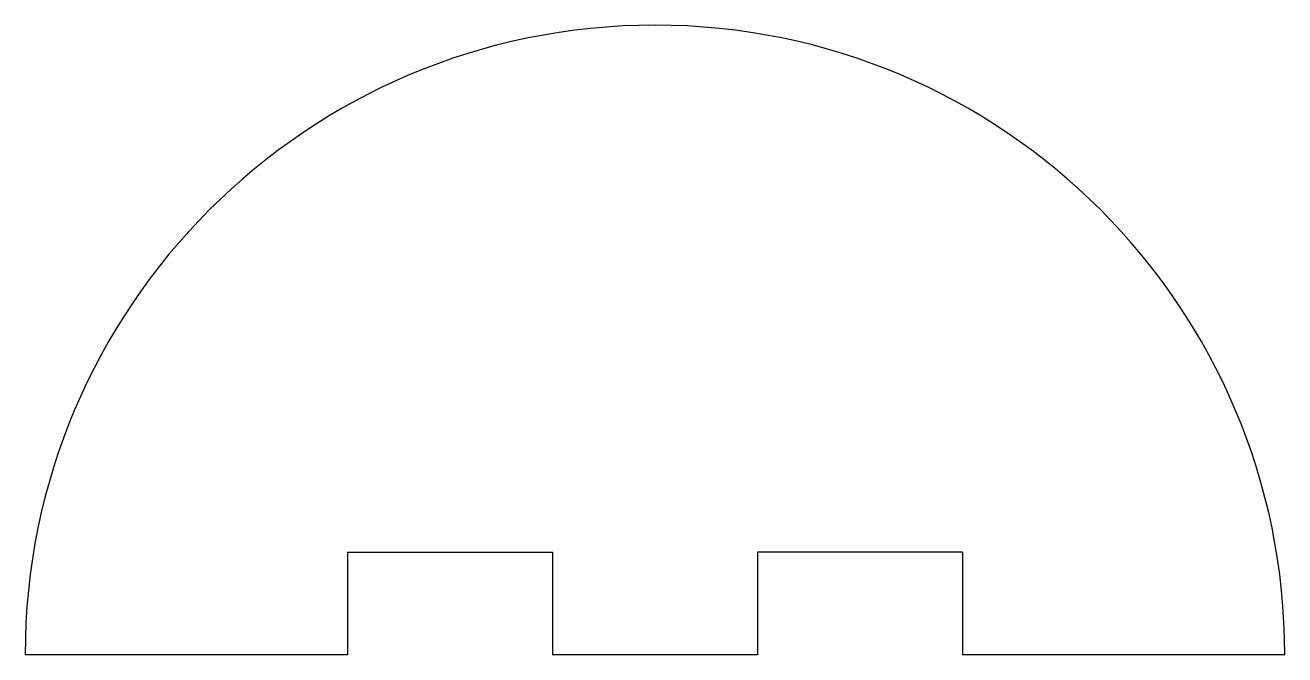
# Model space of a CAD drawing. Header units: millimetres. Extents: x 3587.8 to 3624.7, y 1289.9 to 1308.3.
import ezdxf

# ---------------------------------------------------------------- set-up
doc = ezdxf.new("R2010")
doc.units = ezdxf.units.MM

msp = doc.modelspace()

# ---------------------------------------------------------------- linework, layer by layer
for p, q in [((3597.254, 1292.903), (3597.254, 1289.903)), ((3597.254, 1292.903), (3603.254, 1292.903)), ((3603.254, 1292.903), (3603.254, 1289.903)), ((3615.254, 1292.903), (3609.254, 1292.903)), ((3609.254, 1292.903), (3609.254, 1289.903)), ((3615.254, 1292.903), (3615.254, 1289.903)), ((3597.254, 1289.903), (3587.826, 1289.903)), ((3609.254, 1289.903), (3603.254, 1289.903)), ((3624.683, 1289.903), (3615.254, 1289.903))]:
    msp.add_line(p, q)
msp.add_arc((3606.254, 1289.903), 18.429, 0, 180)

doc.saveas('drawing.dxf')
